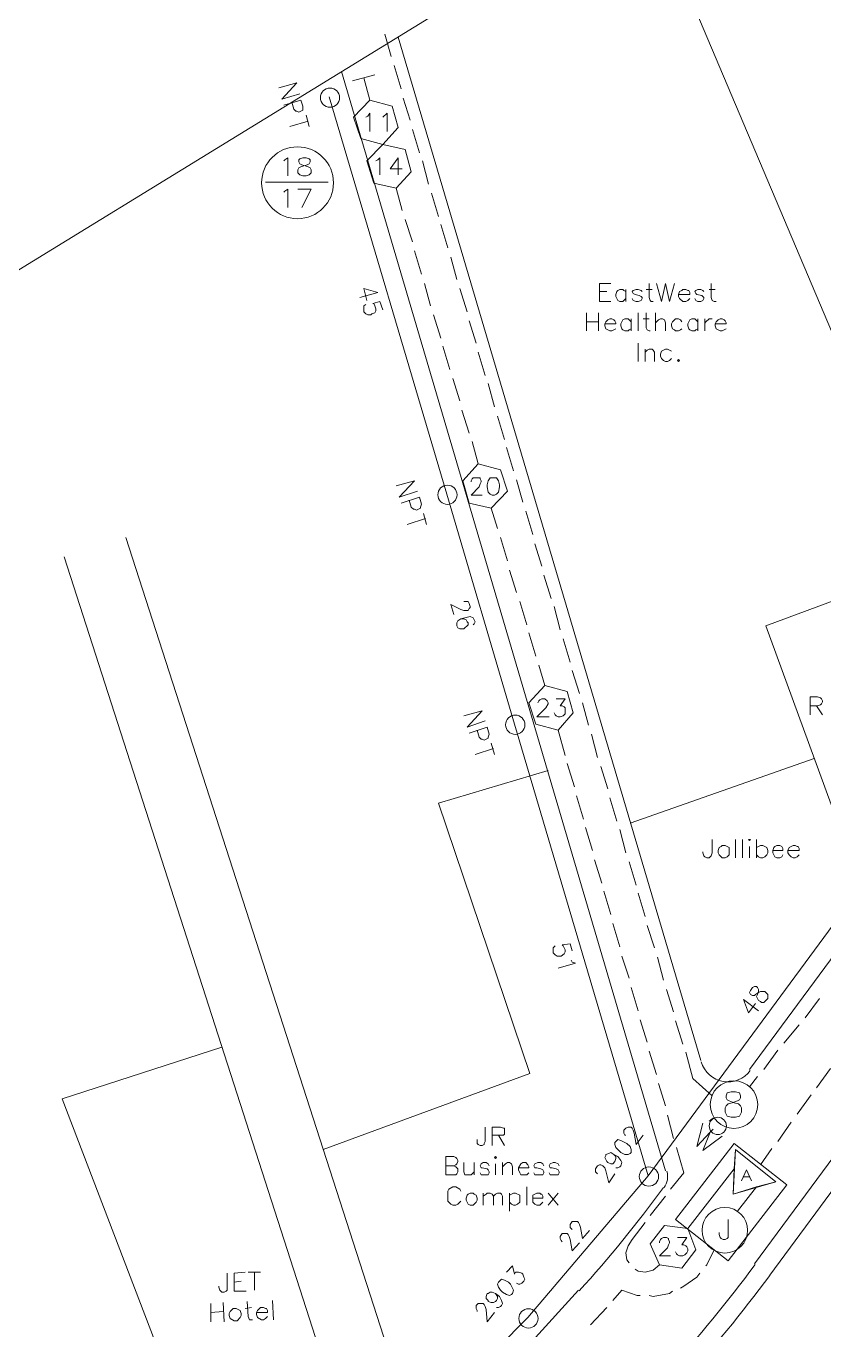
# Model space of a CAD drawing. Header units: millimetres. Extents: x 3.6 to 37.8, y 0.6 to 28.7.
# Drawn here: x 15.58 to 18.87, y 5.29 to 10.65 of the extents above; entities that cross this region are included whole.
import ezdxf

# ---------------------------------------------------------------- set-up
doc = ezdxf.new("R2010")
doc.units = ezdxf.units.MM
for name, color, linetype, true_color in [('PDF_Batangas$Geomap$Actives-Amplifier', 92, 'Continuous', 0x00b800), ('PDF_Batangas$Geomap$Cable-565', 23, 'Continuous', 0xdd8a6e), ('PDF_Batangas$Geomap$LOTS', 254, 'Continuous', 0xdcdcdc), ('PDF_Batangas$Geomap$MDU', 153, 'Continuous', 0x6ea5dd), ('PDF_Batangas$Geomap$ROAD', 8, 'Continuous', 0x808080), ('PDF_Batangas$Geomap$SDU', 157, 'Continuous', 0x396472), ('PDF_Batangas$Geomap$Symbols-EndOfLine', 15, 'Continuous', 0x954a4a)]:
    doc.layers.add(name, color=color, linetype=linetype, true_color=true_color)
for name, color, linetype in [('PDF_Batangas$Geomap$Passives-Highleg', 7, 'Continuous'), ('PDF_Batangas$Geomap$Passives-Splt2way', 7, 'Continuous'), ('PDF_Batangas$Geomap$Passives-TapOffs', 7, 'Continuous'), ('PDF_Batangas$Geomap$POLE', 7, 'Continuous'), ('PDF_Batangas$Geomap$STRAND', 7, 'Continuous'), ('PDF_Batangas$Geomap$Symbols-SelfTerminating', 7, 'Continuous'), ('PDF_Batangas$Geomap$Symbols-Terminator', 7, 'Continuous')]:
    doc.layers.add(name, color=color, linetype=linetype)

msp = doc.modelspace()

# ---------------------------------------------------------------- linework, layer by layer
at = {"layer": 'PDF_Batangas$Geomap$Actives-Amplifier', "lineweight": 13}
for points in [[(18.717, 5.882), (18.4752, 5.5693), (18.2584, 5.7402), (18.5002, 6.053)], [(18.592, 5.8737), (18.5127, 5.7736), (18.592, 5.8737), (18.496, 5.8445), (18.5002, 5.9487), (18.5044, 6.028), (18.6712, 5.8945)], [(18.6712, 5.8945), (18.496, 5.8445), (18.5044, 6.028)], [(18.5002, 5.9487), (18.3084, 5.7027)]]:
    msp.add_lwpolyline(points, close=True, dxfattribs=at)
for points in [[(18.5294, 5.8987), (18.5503, 5.9446), (18.5711, 5.8987)], [(18.5628, 5.9154), (18.5377, 5.9154)], [(18.4752, 5.7402), (18.4752, 5.6652), (18.471, 5.661), (18.4627, 5.6568), (18.4543, 5.6568), (18.446, 5.661), (18.4418, 5.6652), (18.4377, 5.6777), (18.4377, 5.686)]]:
    msp.add_lwpolyline(points, dxfattribs=at)
msp.add_circle((18.4613, 5.6955), 0.0938, dxfattribs=at)
at = {"layer": 'PDF_Batangas$Geomap$Cable-565', "lineweight": 13}
for points in [[(17.0616, 10.6189), (17.0866, 10.5272)], [(17.0992, 10.4897), (17.1283, 10.3938)], [(17.1367, 10.3562), (17.1659, 10.2645)], [(17.1742, 10.227), (17.2034, 10.1311)], [(17.2159, 10.0977), (17.2409, 10.0018)], [(17.1075, 9.9851), (17.1325, 9.8934)], [(17.2534, 9.9643), (17.2826, 9.8684)], [(17.145, 9.8559), (17.1742, 9.7641)], [(17.291, 9.835), (17.3202, 9.7391)], [(17.1826, 9.7266), (17.2117, 9.6307)], [(17.3327, 9.7016), (17.3577, 9.6098)], [(17.2242, 9.5932), (17.2493, 9.5014)], [(17.3702, 9.5723), (17.3994, 9.4764)], [(17.2618, 9.4639), (17.291, 9.368)], [(17.4077, 9.4389), (17.4369, 9.3471)], [(17.2993, 9.3346), (17.3285, 9.2387)], [(17.4453, 9.3096), (17.4744, 9.2137)], [(17.341, 9.2012), (17.3702, 9.1095)], [(17.4869, 9.1804), (17.512, 9.0844)], [(17.3785, 9.0719), (17.4077, 8.976)], [(17.5245, 9.0469), (17.5537, 8.951)], [(17.4202, 8.9427), (17.4453, 8.8509)], [(17.562, 8.9177), (17.5912, 8.8217)], [(17.6037, 8.7842), (17.6287, 8.6925)], [(17.4995, 8.6675), (17.5245, 8.5841)], [(17.6412, 8.655), (17.6704, 8.559)], [(17.537, 8.5465), (17.5662, 8.4506)], [(17.6788, 8.5215), (17.708, 8.4298)], [(17.5745, 8.4131), (17.6037, 8.3214)], [(17.7163, 8.3923), (17.7455, 8.2964)], [(17.6162, 8.2838), (17.6454, 8.1879)], [(17.758, 8.263), (17.783, 8.1671)], [(17.6537, 8.1546), (17.6829, 8.0587)], [(17.7955, 8.1296), (17.8247, 8.0337)], [(17.6954, 8.0211), (17.7205, 7.9377)], [(17.833, 8.0003), (17.8622, 7.9044)], [(17.8747, 7.8669), (17.8998, 7.7751)], [(17.7747, 7.7543), (17.8039, 7.65)], [(17.9123, 7.7376), (17.9373, 7.6417)], [(17.8122, 7.6167), (17.8414, 7.5208)], [(17.9498, 7.6042), (17.979, 7.5124)], [(17.8497, 7.4832), (17.8789, 7.3873)], [(17.9873, 7.4749), (18.0165, 7.379)], [(17.8873, 7.354), (17.9164, 7.2581)], [(18.029, 7.3456), (18.054, 7.2497)], [(17.9248, 7.2205), (17.954, 7.1246)], [(18.0666, 7.2122), (18.0957, 7.1163)], [(17.9623, 7.0913), (17.9915, 6.9954)], [(18.1041, 7.0829), (18.1333, 6.987)], [(17.9998, 6.9578), (18.029, 6.8619)], [(18.1416, 6.9495), (18.1708, 6.8578)], [(18.0374, 6.8244), (18.0666, 6.7327)], [(18.1833, 6.8202), (18.2083, 6.7243)], [(18.0749, 6.6951), (18.1041, 6.5992)], [(18.2208, 6.6868), (18.25, 6.5951)], [(18.7921, 6.57), (18.8505, 6.6493)], [(18.1124, 6.5617), (18.1416, 6.47)], [(18.2584, 6.5575), (18.2876, 6.4616)], [(18.7045, 6.4658), (18.7671, 6.5409)], [(18.15, 6.4324), (18.1791, 6.3365)], [(18.4085, 6.249), (18.3293, 6.3199), (18.3001, 6.4283)], [(18.6211, 6.3574), (18.6795, 6.4366)], [(18.838, 6.2823), (18.8964, 6.3615)], [(18.1875, 6.299), (18.2167, 6.2073)], [(18.5628, 6.2865), (18.5961, 6.3282)], [(18.7587, 6.1739), (18.8171, 6.2531)], [(18.225, 6.1697), (18.25, 6.0738)], [(18.6795, 6.0613), (18.7337, 6.1405)], [(18.2625, 6.0363), (18.2917, 5.9321), (18.2375, 5.8653)], [(18.6086, 5.9654), (18.6545, 6.0321)], [(18.2167, 5.8362), (18.1541, 5.7569)], [(18.0666, 5.5609), (18.0582, 5.5735), (18.054, 5.6026), (18.0624, 5.6318), (18.0791, 5.6568), (18.1333, 5.7277)], [(18.4168, 5.6151), (18.3876, 5.5526), (18.3835, 5.5484)], [(18.1917, 5.5526), (18.1666, 5.5318), (18.1333, 5.5234), (18.1041, 5.5276), (18.0916, 5.5359)], [(18.3584, 5.5192), (18.3459, 5.5026), (18.2917, 5.465), (18.2792, 5.4567)], [(18.1124, 5.4275), (18.0999, 5.4275), (18.0374, 5.4484), (17.9998, 5.4067)], [(18.2459, 5.4442), (18.2333, 5.4358), (18.1666, 5.4233), (18.15, 5.4275)], [(17.9081, 5.3066), (17.9748, 5.3775)]]:
    msp.add_lwpolyline(points, dxfattribs=at)
at = {"layer": 'PDF_Batangas$Geomap$LOTS', "lineweight": 0}
for points in [[(21.3732, 13.2209), (14.8766, 9.2346), (13.855, 11.6906), (18.0249, 14.0007), (18.3167, 13.3752), (19.5427, 14.0924), (20.7394, 15.0056)], [(18.1249, 11.2277), (19.5969, 7.7543)], [(19.0548, 7.0246), (18.6295, 8.1838), (19.0923, 8.3547), (19.3759, 7.4624)], [(18.8296, 7.6375), (18.0707, 7.3706)], [(17.733, 7.5875), (17.2826, 7.454), (17.6579, 6.3407), (16.8073, 6.028)], [(16.5154, 4.1891), (15.7315, 6.2365), (16.3903, 6.4491)]]:
    msp.add_lwpolyline(points, dxfattribs=at)
at = {"layer": 'PDF_Batangas$Geomap$MDU', "lineweight": 0}
for points in [[(17.4744, 6.1197), (17.4744, 6.0613), (17.4703, 6.053), (17.4703, 6.0488), (17.4619, 6.0446), (17.4536, 6.0446), (17.4453, 6.0488), (17.4411, 6.053), (17.4411, 6.0697)], [(17.5036, 6.0446), (17.5036, 6.1197), (17.537, 6.1197), (17.5495, 6.1155), (17.5537, 6.1155), (17.5537, 6.0905), (17.5495, 6.0863), (17.5036, 6.0863)], [(17.5537, 6.0446), (17.5286, 6.0863)], [(17.3452, 5.9612), (17.3535, 5.9571), (17.3619, 5.9487), (17.3619, 5.9362), (17.3577, 5.9279), (17.3535, 5.9237), (17.3118, 5.9237), (17.3118, 5.9988), (17.3452, 5.9988), (17.3535, 5.9946), (17.3577, 5.9904), (17.3619, 5.9821), (17.3619, 5.9779), (17.3577, 5.9696), (17.3535, 5.9654), (17.3452, 5.9612), (17.3118, 5.9612)], [(17.4286, 5.9362), (17.4161, 5.9237), (17.391, 5.9237), (17.3869, 5.9362), (17.3869, 5.9738)], [(17.4286, 5.9237), (17.4286, 5.9738)], [(17.4536, 5.9321), (17.4578, 5.9237), (17.4869, 5.9237), (17.4911, 5.9321), (17.4911, 5.9362), (17.4869, 5.9446), (17.4828, 5.9487), (17.4619, 5.9529), (17.4578, 5.9529), (17.4536, 5.9612), (17.4578, 5.9696), (17.4661, 5.9738), (17.4786, 5.9738), (17.4869, 5.9696), (17.4911, 5.9612)], [(17.5161, 5.9237), (17.5161, 5.9696)], [(17.5453, 5.9237), (17.5453, 5.9738)], [(17.5453, 5.9571), (17.5578, 5.9696), (17.5662, 5.9738), (17.5745, 5.9738), (17.5829, 5.9696), (17.587, 5.9571), (17.587, 5.9237)], [(17.6537, 5.9321), (17.6454, 5.9237), (17.6204, 5.9237), (17.6162, 5.9321), (17.612, 5.9446), (17.612, 5.9529), (17.6204, 5.9696), (17.6287, 5.9738), (17.6412, 5.9738), (17.6496, 5.9654), (17.6537, 5.9571), (17.6537, 5.9529), (17.612, 5.9529)], [(17.6746, 5.9321), (17.6788, 5.9237), (17.7121, 5.9237), (17.7163, 5.9321), (17.7163, 5.9362), (17.7121, 5.9446), (17.7038, 5.9487), (17.6871, 5.9529), (17.6788, 5.9529), (17.6746, 5.9612), (17.6788, 5.9696), (17.6913, 5.9738), (17.7038, 5.9738), (17.7121, 5.9696), (17.7163, 5.9612)], [(17.7371, 5.9321), (17.7413, 5.9237), (17.7747, 5.9237), (17.7788, 5.9321), (17.7788, 5.9362), (17.7747, 5.9446), (17.7663, 5.9487), (17.7496, 5.9529), (17.7413, 5.9529), (17.7371, 5.9612), (17.7413, 5.9696), (17.7538, 5.9738), (17.7622, 5.9738), (17.7747, 5.9696), (17.7788, 5.9612)], [(17.3744, 5.8153), (17.3619, 5.8028), (17.3535, 5.7986), (17.341, 5.7986), (17.3327, 5.8028), (17.3202, 5.8153), (17.3202, 5.857), (17.3243, 5.8653), (17.341, 5.8737), (17.3535, 5.8737), (17.3702, 5.8653), (17.3744, 5.857)], [(17.6454, 5.7986), (17.6454, 5.8737)], [(17.4661, 5.7986), (17.4661, 5.8487)], [(17.4661, 5.8362), (17.4786, 5.8445), (17.4828, 5.8487), (17.4953, 5.8487), (17.5036, 5.8445), (17.5078, 5.8362), (17.5078, 5.7986)], [(17.5078, 5.8362), (17.5161, 5.8445), (17.5245, 5.8487), (17.537, 5.8487), (17.5412, 5.8445), (17.5453, 5.8362), (17.5453, 5.7986)], [(17.5745, 5.7736), (17.5745, 5.8487)], [(17.5745, 5.8403), (17.5912, 5.8487), (17.5995, 5.8487), (17.6162, 5.8403), (17.6162, 5.8111), (17.6079, 5.8028), (17.5995, 5.7986), (17.5912, 5.7986), (17.5829, 5.8028), (17.5745, 5.8111)], [(17.7121, 5.8111), (17.6996, 5.7986), (17.6871, 5.7986), (17.6788, 5.8028), (17.6704, 5.8111), (17.6704, 5.8278), (17.6704, 5.8403), (17.6871, 5.8487), (17.6996, 5.8487), (17.7038, 5.8445), (17.708, 5.8445), (17.7121, 5.8362), (17.7121, 5.8278), (17.6704, 5.8278)], [(17.7747, 5.7986), (17.733, 5.8487)], [(17.733, 5.7986), (17.7747, 5.8487)], [(16.4111, 5.5192), (16.4111, 5.4484), (16.407, 5.4442), (16.3986, 5.44), (16.3903, 5.44), (16.3819, 5.4484), (16.3778, 5.4609), (16.3778, 5.465)], [(16.4904, 5.4442), (16.4403, 5.4442), (16.4403, 5.5192), (16.4862, 5.5234)], [(16.4695, 5.4859), (16.4403, 5.4817)], [(16.5487, 5.5234), (16.4987, 5.5234)], [(16.5237, 5.4484), (16.5237, 5.5234)], [(16.3444, 5.3191), (16.3444, 5.3941)], [(16.3986, 5.3191), (16.3945, 5.3983)], [(16.5112, 5.3775), (16.4862, 5.3733)], [(16.5154, 5.3274), (16.5029, 5.3274), (16.4987, 5.3399), (16.4945, 5.4025)], [(16.5779, 5.3399), (16.5696, 5.3316), (16.5612, 5.3274), (16.5529, 5.3274), (16.5362, 5.3358), (16.5321, 5.3483), (16.5321, 5.3566), (16.5362, 5.365), (16.5487, 5.3775), (16.5612, 5.3775), (16.5696, 5.3733), (16.5738, 5.3733), (16.5779, 5.365), (16.5779, 5.3566), (16.5321, 5.3566)], [(16.6029, 5.3274), (16.5988, 5.4067)], [(16.3945, 5.3608), (16.3444, 5.3566)]]:
    msp.add_lwpolyline(points, dxfattribs=at)
for points in [[(17.512, 5.9946), (17.5161, 5.9988), (17.5203, 5.9946), (17.5161, 5.9904)], [(17.4119, 5.8487), (17.4244, 5.8487), (17.4286, 5.8445), (17.4369, 5.8403), (17.4411, 5.8278), (17.4411, 5.8195), (17.4369, 5.8111), (17.4244, 5.7986), (17.4119, 5.7986), (17.4036, 5.8028), (17.3952, 5.8195), (17.3952, 5.8278), (17.3994, 5.8403), (17.4036, 5.8445)], [(16.4362, 5.3733), (16.4487, 5.3733), (16.4653, 5.365), (16.4695, 5.3525), (16.4695, 5.3441), (16.4653, 5.3358), (16.4528, 5.3233), (16.4403, 5.3233), (16.4236, 5.3316), (16.4195, 5.3441), (16.4195, 5.3525), (16.4236, 5.3608)]]:
    msp.add_lwpolyline(points, close=True, dxfattribs=at)
at = {"layer": 'PDF_Batangas$Geomap$Passives-Highleg', "lineweight": 9}
for points in [[(18.396, 6.1447), (18.4127, 6.1572)], [(18.4043, 6.1489), (18.4043, 6.1531)]]:
    msp.add_lwpolyline(points, close=True, dxfattribs=at)
msp.add_circle((18.4321, 6.125), 0.0354, dxfattribs=at)
at = {"layer": 'PDF_Batangas$Geomap$Passives-Splt2way', "lineweight": 9}
msp.add_lwpolyline([(18.4877, 6.2656), (18.5044, 6.2656), (18.5211, 6.2615), (18.5252, 6.249), (18.5252, 6.2406), (18.5211, 6.2323), (18.5127, 6.2281), (18.4919, 6.2198), (18.4752, 6.2156), (18.4669, 6.2073), (18.4627, 6.1989), (18.4627, 6.1822), (18.471, 6.1656), (18.4877, 6.1614), (18.5044, 6.1614), (18.5211, 6.1656), (18.5294, 6.1822), (18.5294, 6.1989), (18.5252, 6.2073), (18.5169, 6.2156), (18.5002, 6.2198), (18.4794, 6.2281), (18.471, 6.2323), (18.4669, 6.2406), (18.4669, 6.249), (18.471, 6.2615)], close=True, dxfattribs=at)
msp.add_circle((18.4988, 6.2126), 0.098, dxfattribs=at)
at = {"layer": 'PDF_Batangas$Geomap$Passives-TapOffs', "lineweight": 9}
for points in [[(16.9324, 10.277), (16.9991, 10.3479), (17.0908, 10.3229), (17.1158, 10.2353), (17.0533, 10.1644), (16.9616, 10.1895)], [(16.9866, 10.0977), (17.0533, 10.1644), (17.145, 10.1436), (17.17, 10.0518), (17.1075, 9.9851), (17.0158, 10.006)], [(17.3827, 8.7801), (17.4453, 8.8509), (17.537, 8.8259), (17.5662, 8.7384), (17.4995, 8.6675), (17.4077, 8.6883)], [(17.4953, 8.7926), (17.5203, 8.7926), (17.5286, 8.7801), (17.5328, 8.7634), (17.5328, 8.755), (17.5286, 8.7342), (17.5203, 8.7258), (17.512, 8.7217), (17.5036, 8.7217), (17.4953, 8.7258), (17.4869, 8.7342), (17.4828, 8.755), (17.4828, 8.7634), (17.4869, 8.7801)], [(17.6537, 7.8669), (17.7205, 7.9377), (17.8122, 7.9127), (17.8372, 7.8252), (17.7747, 7.7543), (17.6829, 7.7793)], [(18.2125, 5.7152), (18.3084, 5.7027), (18.3418, 5.6151), (18.2834, 5.5401), (18.1917, 5.5526), (18.1541, 5.6402)]]:
    msp.add_lwpolyline(points, close=True, dxfattribs=at)
for points in [[(16.9824, 10.277), (16.9907, 10.2812), (16.9991, 10.2937), (16.9991, 10.2186)], [(17.0533, 10.277), (17.07, 10.2937), (17.07, 10.2186)], [(17.0241, 10.0977), (17.0324, 10.1019), (17.0408, 10.1102), (17.0408, 10.0393)], [(17.1325, 10.0644), (17.0825, 10.0644), (17.1158, 10.1102), (17.1158, 10.0393)], [(17.4161, 8.7759), (17.4161, 8.7801), (17.4202, 8.7884), (17.4244, 8.7926), (17.4536, 8.7926), (17.4536, 8.7884), (17.4578, 8.7801), (17.4578, 8.7759), (17.4536, 8.7675), (17.4494, 8.755), (17.4161, 8.7217), (17.4619, 8.7217)], [(17.6913, 7.8669), (17.6954, 7.8752), (17.6996, 7.8794), (17.708, 7.8835), (17.7205, 7.8835), (17.7288, 7.8752), (17.733, 7.8669), (17.733, 7.8627), (17.7246, 7.846), (17.6871, 7.8085), (17.7371, 7.8085)], [(17.7663, 7.8835), (17.8039, 7.8835), (17.783, 7.8543), (17.7913, 7.8543), (17.7997, 7.8502), (17.8039, 7.846), (17.8039, 7.821), (17.7955, 7.8127), (17.783, 7.8085), (17.7747, 7.8085), (17.7663, 7.8127), (17.7622, 7.8168), (17.758, 7.8252)], [(18.1917, 5.6443), (18.1917, 5.6485), (18.1958, 5.6568), (18.2, 5.661), (18.2083, 5.6652), (18.2208, 5.6652), (18.2292, 5.661), (18.2292, 5.6568), (18.2333, 5.6485), (18.2333, 5.6443), (18.2292, 5.636), (18.225, 5.6235), (18.1917, 5.5901), (18.2375, 5.5901)], [(18.2667, 5.6652), (18.3042, 5.6652), (18.2834, 5.636), (18.2917, 5.636), (18.3001, 5.6318), (18.3042, 5.6277), (18.3084, 5.6193), (18.3084, 5.611), (18.3042, 5.6026), (18.2959, 5.5943), (18.2876, 5.5901), (18.275, 5.5901), (18.2667, 5.5943), (18.2625, 5.5985), (18.2584, 5.6068)]]:
    msp.add_lwpolyline(points, dxfattribs=at)
at = {"layer": 'PDF_Batangas$Geomap$POLE', "lineweight": 0}
for points in [[(16.6238, 10.3979), (16.6989, 10.4188), (16.6363, 10.3521), (16.7114, 10.3729)], [(16.6446, 10.3271), (16.7155, 10.3479), (16.7239, 10.3229), (16.7239, 10.3062), (16.7072, 10.2979), (16.6989, 10.302), (16.6947, 10.302), (16.6863, 10.3104), (16.678, 10.3396)], [(16.6697, 10.2395), (16.7447, 10.2603)], [(16.7489, 10.2395), (16.7364, 10.2854)], [(17.1075, 8.7592), (17.1826, 8.7801), (17.12, 8.7133), (17.1951, 8.7384)], [(17.1283, 8.6883), (17.2034, 8.7133), (17.2117, 8.6841), (17.2076, 8.6716), (17.2076, 8.6675), (17.1909, 8.6591), (17.1826, 8.6633), (17.1784, 8.6633), (17.17, 8.6716), (17.1617, 8.7008)], [(17.2326, 8.6007), (17.2201, 8.6466)], [(17.1534, 8.6007), (17.2284, 8.6258)], [(17.3869, 7.8127), (17.4619, 7.8335), (17.3994, 7.7668), (17.4744, 7.7918)], [(17.4077, 7.7418), (17.4828, 7.7668), (17.4911, 7.7376), (17.4869, 7.7251), (17.4869, 7.7209), (17.4703, 7.7126), (17.4619, 7.7167), (17.4578, 7.7167), (17.4494, 7.7251), (17.4411, 7.7543)], [(17.4327, 7.6542), (17.5078, 7.6792)], [(17.512, 7.6542), (17.4995, 7.7001)], [(18.054, 6.0863), (18.0499, 6.0863), (18.0457, 6.0947), (18.0457, 6.1072), (18.054, 6.1155), (18.0624, 6.1197), (18.0749, 6.1197), (18.0791, 6.1155), (18.0832, 6.1072), (18.0874, 6.0947), (18.0957, 6.0488), (18.1249, 6.0863)], [(17.9373, 5.9279), (17.929, 5.9362), (17.929, 5.9487), (17.9373, 5.9612), (17.9456, 5.9654), (17.9498, 5.9654), (17.9581, 5.9612), (17.9665, 5.9529), (17.9706, 5.9404), (17.9832, 5.8904), (18.0082, 5.9279)], [(18.004, 6.0071), (18.0207, 5.9988), (18.0332, 5.9821), (18.0374, 5.9738), (18.0332, 5.9612), (18.029, 5.9571), (18.0207, 5.9529), (18.0123, 5.9529)], [(17.562, 5.5234), (17.587, 5.5484), (17.5954, 5.5151), (17.5995, 5.5234), (17.612, 5.5234), (17.6246, 5.5192), (17.6287, 5.5151), (17.6329, 5.5026), (17.6371, 5.4942), (17.6329, 5.4859), (17.6246, 5.4775), (17.6162, 5.4734), (17.612, 5.4734), (17.6037, 5.4775)], [(17.5161, 5.4358), (17.5328, 5.4233), (17.5412, 5.4067), (17.5453, 5.3941), (17.5412, 5.3858), (17.537, 5.3816), (17.5286, 5.3775), (17.5203, 5.3775)], [(17.512, 5.3566), (17.4828, 5.3191), (17.4786, 5.3691), (17.4744, 5.3816), (17.4703, 5.39), (17.4661, 5.3941), (17.4453, 5.3941), (17.4369, 5.3858), (17.4369, 5.3733), (17.4411, 5.365), (17.4411, 5.3608)]]:
    msp.add_lwpolyline(points, dxfattribs=at)
for points in [[(18.0082, 6.0572), (18.0207, 6.0697), (18.0332, 6.0655), (18.0582, 6.053), (18.0707, 6.0405), (18.0749, 6.028), (18.0749, 6.0155), (18.0707, 6.0113), (18.0624, 6.0071), (18.0499, 6.0071), (18.0332, 6.0155), (18.0123, 6.0363), (18.0082, 6.0488)], [(18.0123, 5.9988), (18.0123, 5.9904), (18.0082, 5.9779), (17.9998, 5.9696), (17.9915, 5.9696), (17.979, 5.9738), (17.9748, 5.9779), (17.9665, 5.9946), (17.9706, 6.0029), (17.9706, 6.0071), (17.9832, 6.0113), (17.9915, 6.0155), (18.004, 6.0071)], [(17.5286, 5.4817), (17.5412, 5.4942), (17.5537, 5.4901), (17.5703, 5.4817), (17.5787, 5.4734), (17.5912, 5.4484), (17.587, 5.4358), (17.5829, 5.4317), (17.5745, 5.4275), (17.562, 5.4317), (17.5453, 5.44), (17.537, 5.4484), (17.5286, 5.4609), (17.5245, 5.4734)], [(17.5245, 5.4233), (17.5245, 5.415), (17.5203, 5.4067), (17.5161, 5.4025), (17.5078, 5.3983), (17.4995, 5.3983), (17.4869, 5.4025), (17.4869, 5.4067), (17.4786, 5.415), (17.4786, 5.4233), (17.4828, 5.4358), (17.4869, 5.4358), (17.4953, 5.44), (17.5036, 5.44), (17.5161, 5.4358)]]:
    msp.add_lwpolyline(points, close=True, dxfattribs=at)
for centre in [(16.835, 10.3576), (17.3187, 8.7229), (17.5981, 7.7764), (18.1485, 5.9165), (17.6523, 5.3327)]:
    msp.add_circle(centre, 0.0396, dxfattribs=at)
at = {"layer": 'PDF_Batangas$Geomap$ROAD', "lineweight": 0}
for points in [[(18.3626, 6.3949), (17.1158, 10.6064)], [(16.8823, 10.4647), (18.2167, 5.9404)], [(17.1784, 4.8771), (15.9941, 8.5465)], [(15.7398, 8.4673), (16.9824, 4.6102)], [(19.6719, 7.8585), (18.5628, 6.3574)], [(18.5836, 5.5568), (20.0681, 7.5666)], [(17.8581, 5.4484), (17.4911, 5.0439)]]:
    msp.add_lwpolyline(points, dxfattribs=at)
msp.add_lwpolyline([(20.3073, 7.7723, -0.013375), (20.1306, 7.5208), (18.6462, 5.5109)], format="xyb", dxfattribs=at)
for centre, radius, start, end in [((18.4738, 6.4211), 0.1147, 196.452, 323.5144), ((18.1485, 5.9165), 0.0771, 323.855, 16.452), ((14.0077, 8.9398), 5.2019, 317.807, 323.855), ((14.0077, 8.9398), 5.6939, 317.807, 323.5144), ((14.0077, 8.9398), 5.769, 317.80706, 323.5144)]:
    msp.add_arc(centre, radius, start, end, dxfattribs=at)
at = {"layer": 'PDF_Batangas$Geomap$SDU', "lineweight": 0}
for points in [[(17.9915, 9.5181), (17.9456, 9.5181), (17.9456, 9.5932), (17.9915, 9.5932)], [(17.9748, 9.5598), (17.9456, 9.5598)], [(18.054, 9.5306), (18.0415, 9.5181), (18.029, 9.5181), (18.0207, 9.5223), (18.0123, 9.539), (18.0123, 9.5473), (18.0165, 9.5598), (18.0207, 9.564), (18.029, 9.5681), (18.0415, 9.5681), (18.0457, 9.564), (18.054, 9.5598)], [(18.054, 9.5181), (18.054, 9.5681)], [(18.0791, 9.5306), (18.0832, 9.5223), (18.0957, 9.5181), (18.1041, 9.5181), (18.1166, 9.5223), (18.1208, 9.5306), (18.1208, 9.5348), (18.1166, 9.539), (18.1083, 9.5431), (18.0916, 9.5473), (18.0832, 9.5515), (18.0791, 9.5598), (18.0832, 9.564), (18.0957, 9.5681), (18.1041, 9.5681), (18.1166, 9.564), (18.1208, 9.5598)], [(18.1625, 9.5681), (18.1374, 9.5681)], [(18.1666, 9.5181), (18.1583, 9.5181), (18.1541, 9.5223), (18.15, 9.5348), (18.15, 9.5932)], [(18.2542, 9.5932), (18.2333, 9.5181), (18.2167, 9.5932), (18.2, 9.5181), (18.1791, 9.5932)], [(18.3167, 9.5306), (18.3084, 9.5223), (18.3001, 9.5181), (18.2876, 9.5181), (18.275, 9.5306), (18.2709, 9.539), (18.2709, 9.5473), (18.275, 9.5598), (18.2834, 9.564), (18.2876, 9.5681), (18.3001, 9.5681), (18.3084, 9.564), (18.3126, 9.564), (18.3167, 9.5556), (18.3167, 9.5473), (18.2709, 9.5473)], [(18.3376, 9.5306), (18.3418, 9.5223), (18.3501, 9.5181), (18.3626, 9.5181), (18.371, 9.5223), (18.3751, 9.5306), (18.3751, 9.5348), (18.3668, 9.5431), (18.3459, 9.5473), (18.3418, 9.5515), (18.3376, 9.5598), (18.3418, 9.564), (18.3501, 9.5681), (18.3626, 9.5681), (18.371, 9.564), (18.3751, 9.5598)], [(18.421, 9.5681), (18.396, 9.5681)], [(18.4252, 9.5181), (18.4168, 9.5181), (18.4085, 9.5223), (18.4043, 9.5348), (18.4043, 9.5932)], [(17.8914, 9.3972), (17.8914, 9.4722)], [(17.9415, 9.3972), (17.9415, 9.4722)], [(18.0123, 9.4055), (17.9957, 9.3972), (17.9873, 9.3972), (17.9706, 9.4055), (17.9665, 9.418), (17.9665, 9.4264), (17.9706, 9.4347), (17.979, 9.4431), (17.9873, 9.4472), (17.9957, 9.4472), (18.004, 9.4431), (18.0082, 9.4389), (18.0123, 9.4305), (18.0123, 9.4264), (17.9665, 9.4264)], [(18.0749, 9.4055), (18.0666, 9.4014), (18.0624, 9.3972), (18.0499, 9.3972), (18.0415, 9.4014), (18.0374, 9.4055), (18.0332, 9.418), (18.0332, 9.4264), (18.0415, 9.4431), (18.0499, 9.4472), (18.0624, 9.4472), (18.0749, 9.4347)], [(18.0749, 9.3972), (18.0749, 9.4472)], [(18.1041, 9.3972), (18.1041, 9.4722)], [(18.15, 9.4472), (18.1249, 9.4472)], [(18.1541, 9.3972), (18.15, 9.3972), (18.1416, 9.4014), (18.1374, 9.4097), (18.1374, 9.4722)], [(18.175, 9.3972), (18.175, 9.4722)], [(18.175, 9.4305), (18.1875, 9.4431), (18.1958, 9.4472), (18.2042, 9.4472), (18.2125, 9.4431), (18.2167, 9.4305), (18.2167, 9.3972)], [(18.2834, 9.4055), (18.2792, 9.4014), (18.2709, 9.3972), (18.2584, 9.3972), (18.2542, 9.4014), (18.2459, 9.4055), (18.2417, 9.418), (18.2417, 9.4264), (18.2459, 9.4347), (18.2584, 9.4472), (18.2709, 9.4472), (18.2792, 9.4431), (18.2834, 9.4347)], [(18.3501, 9.4055), (18.3418, 9.4014), (18.3376, 9.3972), (18.3251, 9.3972), (18.3167, 9.4014), (18.3126, 9.4055), (18.3084, 9.418), (18.3084, 9.4264), (18.3167, 9.4431), (18.3251, 9.4472), (18.3376, 9.4472), (18.3501, 9.4347)], [(18.3501, 9.3972), (18.3501, 9.4472)], [(18.3793, 9.3972), (18.3793, 9.4472)], [(18.3793, 9.4264), (18.3835, 9.4347), (18.396, 9.4472), (18.4085, 9.4472)], [(18.4669, 9.4055), (18.4502, 9.3972), (18.4418, 9.3972), (18.4252, 9.4055), (18.421, 9.418), (18.421, 9.4264), (18.4252, 9.4347), (18.4335, 9.4431), (18.4418, 9.4472), (18.4502, 9.4472), (18.4585, 9.4431), (18.4627, 9.4389), (18.4669, 9.4305), (18.4669, 9.4264), (18.421, 9.4264)], [(17.9415, 9.4347), (17.8914, 9.4347)], [(18.1041, 9.2721), (18.1041, 9.3471)], [(18.1333, 9.2721), (18.1333, 9.3221)], [(18.1333, 9.3096), (18.1416, 9.318), (18.15, 9.3221), (18.1625, 9.3221), (18.1666, 9.318), (18.1708, 9.3096), (18.1708, 9.2721)], [(18.2417, 9.2846), (18.2333, 9.2763), (18.225, 9.2721), (18.2167, 9.2721), (18.2083, 9.2763), (18.2, 9.2846), (18.1958, 9.2929), (18.1958, 9.3013), (18.2, 9.3138), (18.2167, 9.3221), (18.225, 9.3221), (18.2417, 9.3138)], [(18.813, 7.8168), (18.813, 7.8919), (18.8421, 7.8919), (18.8547, 7.8877), (18.8588, 7.8835), (18.863, 7.8752), (18.863, 7.871), (18.8588, 7.8627), (18.8547, 7.8585), (18.8421, 7.8543), (18.813, 7.8543)], [(18.863, 7.8168), (18.838, 7.8543)], [(18.4085, 7.3039), (18.4085, 7.2497), (18.4043, 7.2372), (18.396, 7.2289), (18.3876, 7.2289), (18.3793, 7.233), (18.3751, 7.2372), (18.371, 7.2497), (18.371, 7.2539)], [(18.5044, 7.2289), (18.5044, 7.3039)], [(18.5336, 7.2289), (18.5336, 7.3039)], [(18.592, 7.2289), (18.592, 7.3039)], [(18.5628, 7.2289), (18.5628, 7.2747)], [(18.592, 7.2706), (18.6086, 7.2789), (18.617, 7.2789), (18.6337, 7.2706), (18.6378, 7.2581), (18.6378, 7.2497), (18.6337, 7.2414), (18.6253, 7.233), (18.617, 7.2289), (18.6086, 7.2289), (18.6003, 7.233), (18.592, 7.2414)], [(18.7004, 7.2414), (18.6962, 7.233), (18.6879, 7.2289), (18.6754, 7.2289), (18.667, 7.233), (18.6587, 7.2497), (18.6587, 7.2581), (18.6628, 7.2706), (18.667, 7.2747), (18.6754, 7.2789), (18.6879, 7.2789), (18.6962, 7.2747), (18.7004, 7.2664), (18.7004, 7.2581), (18.6587, 7.2581)], [(18.7671, 7.2414), (18.7587, 7.233), (18.7504, 7.2289), (18.7421, 7.2289), (18.7337, 7.233), (18.7254, 7.2414), (18.7212, 7.2497), (18.7212, 7.2581), (18.7254, 7.2706), (18.7421, 7.2789), (18.7504, 7.2789), (18.7587, 7.2747), (18.7629, 7.2747), (18.7671, 7.2664), (18.7671, 7.2581), (18.7212, 7.2581)]]:
    msp.add_lwpolyline(points, dxfattribs=at)
for points in [[(18.2709, 9.2804), (18.275, 9.2763), (18.2709, 9.2721), (18.2667, 9.2763)], [(18.5586, 7.3039), (18.5669, 7.3039), (18.5628, 7.2998)], [(18.4502, 7.2789), (18.4627, 7.2789), (18.4794, 7.2706), (18.4794, 7.2414), (18.471, 7.233), (18.4627, 7.2289), (18.4502, 7.2289), (18.4377, 7.2414), (18.4335, 7.2497), (18.4335, 7.2581), (18.4377, 7.2706), (18.446, 7.2747)]]:
    msp.add_lwpolyline(points, close=True, dxfattribs=at)
at = {"layer": 'PDF_Batangas$Geomap$STRAND', "color": 254, "lineweight": 0, "true_color": 0xdcdcdc}
for points in [[(18.1458, 5.9195), (19.1424, 7.2706), (20.0472, 8.559), (20.9729, 9.9601), (21.957, 11.4446), (22.2656, 11.9158), (21.6401, 13.5879), (20.9979, 15.4143), (20.1682, 17.6159), (19.6678, 18.8877), (18.9547, 20.7016), (18.3918, 22.161), (18.1291, 21.7024), (15.9691, 20.2179), (14.0468, 18.8627)], [(16.8323, 10.3604), (17.316, 8.7258), (17.5954, 7.7793), (18.1458, 5.9195), (17.6496, 5.3358), (16.9115, 4.5894), (15.7565, 3.7971), (13.8717, 3.1091), (13.4422, 2.5712)]]:
    msp.add_lwpolyline(points, dxfattribs=at)
at = {"layer": 'PDF_Batangas$Geomap$STRAND', "lineweight": 0}
for points in [[(16.9866, 9.5223), (16.9741, 9.5723), (17.0324, 9.5556), (16.9574, 9.5348)], [(16.9824, 9.5056), (16.9741, 9.5014), (16.9741, 9.4764), (16.9824, 9.4681), (16.9907, 9.4639), (17.0032, 9.4639), (17.0074, 9.4681), (17.0199, 9.4722), (17.0241, 9.4806), (17.0241, 9.4889), (17.0199, 9.5014), (17.0158, 9.5098), (17.0116, 9.5098), (17.0408, 9.5181), (17.0533, 9.4848)], [(17.3869, 8.2838), (17.4036, 8.2838), (17.4077, 8.2755), (17.4119, 8.263), (17.4119, 8.2588), (17.4077, 8.2547), (17.4036, 8.2463), (17.3869, 8.2463), (17.3744, 8.2505), (17.3327, 8.2713), (17.3452, 8.2296)], [(17.3744, 8.213), (17.391, 8.2171), (17.4119, 8.2213), (17.4244, 8.2171), (17.4327, 8.2004), (17.4286, 8.1921), (17.4244, 8.1879)], [(17.7622, 6.8661), (17.7538, 6.8578), (17.7538, 6.8369), (17.7622, 6.8286), (17.7705, 6.8244), (17.7872, 6.8244), (17.7997, 6.8327), (17.8039, 6.8411), (17.8039, 6.8494), (17.7955, 6.8661), (17.7913, 6.8703), (17.8247, 6.8744), (17.833, 6.8452)], [(17.8289, 6.8077), (17.833, 6.7994), (17.8456, 6.7952), (17.7747, 6.7744)], [(18.5878, 6.6284), (18.5586, 6.5909), (18.5377, 6.6451), (18.6003, 6.5992)], [(17.833, 5.6985), (17.8247, 5.7069), (17.8247, 5.7194), (17.833, 5.7319), (17.8539, 5.7319), (17.8581, 5.7277), (17.8622, 5.7194), (17.8664, 5.7069), (17.8747, 5.661), (17.9039, 5.6944)], [(17.7913, 5.6485), (17.7872, 5.6527), (17.783, 5.661), (17.783, 5.6694), (17.7913, 5.6819), (17.8122, 5.6819), (17.8164, 5.6777), (17.8205, 5.6694), (17.8247, 5.6568), (17.833, 5.611), (17.8622, 5.6443)]]:
    msp.add_lwpolyline(points, dxfattribs=at)
for points in [[(17.3869, 8.213), (17.3952, 8.2088), (17.3994, 8.2004), (17.4036, 8.1963), (17.4036, 8.1879), (17.3869, 8.1713), (17.3702, 8.1713), (17.3619, 8.1754), (17.3577, 8.1838), (17.3577, 8.1963), (17.3619, 8.2046), (17.3744, 8.213)], [(18.5669, 6.6826), (18.5753, 6.6951), (18.5836, 6.6993), (18.592, 6.6993), (18.5961, 6.6951), (18.6003, 6.6868), (18.6003, 6.6785), (18.5961, 6.6659), (18.592, 6.6576), (18.6003, 6.6409), (18.6086, 6.6368), (18.6128, 6.6326), (18.6211, 6.6326), (18.6378, 6.6493), (18.6378, 6.6659), (18.6253, 6.6785), (18.6086, 6.6785), (18.6003, 6.6743), (18.5878, 6.6659), (18.5836, 6.6618), (18.5753, 6.6618), (18.5669, 6.6659), (18.5628, 6.6743)]]:
    msp.add_lwpolyline(points, close=True, dxfattribs=at)
at = {"layer": 'PDF_Batangas$Geomap$Symbols-EndOfLine', "lineweight": 0}
for points in [[(16.6446, 10.0977), (16.6488, 10.1019), (16.6613, 10.1102), (16.6613, 10.0352)], [(16.8281, 10.0102), (16.5696, 10.0102)], [(16.6446, 9.9685), (16.6488, 9.9726), (16.6613, 9.981), (16.6613, 9.9059)], [(16.703, 9.981), (16.7572, 9.981), (16.7197, 9.9059)]]:
    msp.add_lwpolyline(points, dxfattribs=at)
msp.add_lwpolyline([(16.7239, 10.1102), (16.7364, 10.1102), (16.7489, 10.1061), (16.7531, 10.1019), (16.7531, 10.0935), (16.7489, 10.0852), (16.7405, 10.081), (16.7155, 10.0727), (16.7072, 10.0685), (16.703, 10.0602), (16.703, 10.0477), (16.7114, 10.0393), (16.7239, 10.0352), (16.7364, 10.0352), (16.7489, 10.0393), (16.7572, 10.0477), (16.7572, 10.0602), (16.7531, 10.0685), (16.7447, 10.0727), (16.7197, 10.081), (16.7114, 10.0852), (16.7072, 10.0935), (16.7072, 10.1019), (16.7114, 10.1061)], close=True, dxfattribs=at)
msp.add_circle((16.7015, 10.0073), 0.148, dxfattribs=at)
at = {"layer": 'PDF_Batangas$Geomap$Symbols-SelfTerminating', "lineweight": 9}
for points in [[(16.9282, 10.4271), (17.0199, 10.4522)], [(16.9741, 10.4396), (16.9991, 10.3479)]]:
    msp.add_lwpolyline(points, dxfattribs=at)
at = {"layer": 'PDF_Batangas$Geomap$Symbols-Terminator', "lineweight": 9}
for points in [[(18.4127, 6.1114), (18.4001, 6.0988), (18.3459, 6.0405), (18.371, 6.1364)], [(18.4502, 6.0822), (18.371, 6.0238), (18.4001, 6.0988)]]:
    msp.add_lwpolyline(points, dxfattribs=at)

doc.saveas('drawing.dxf')
